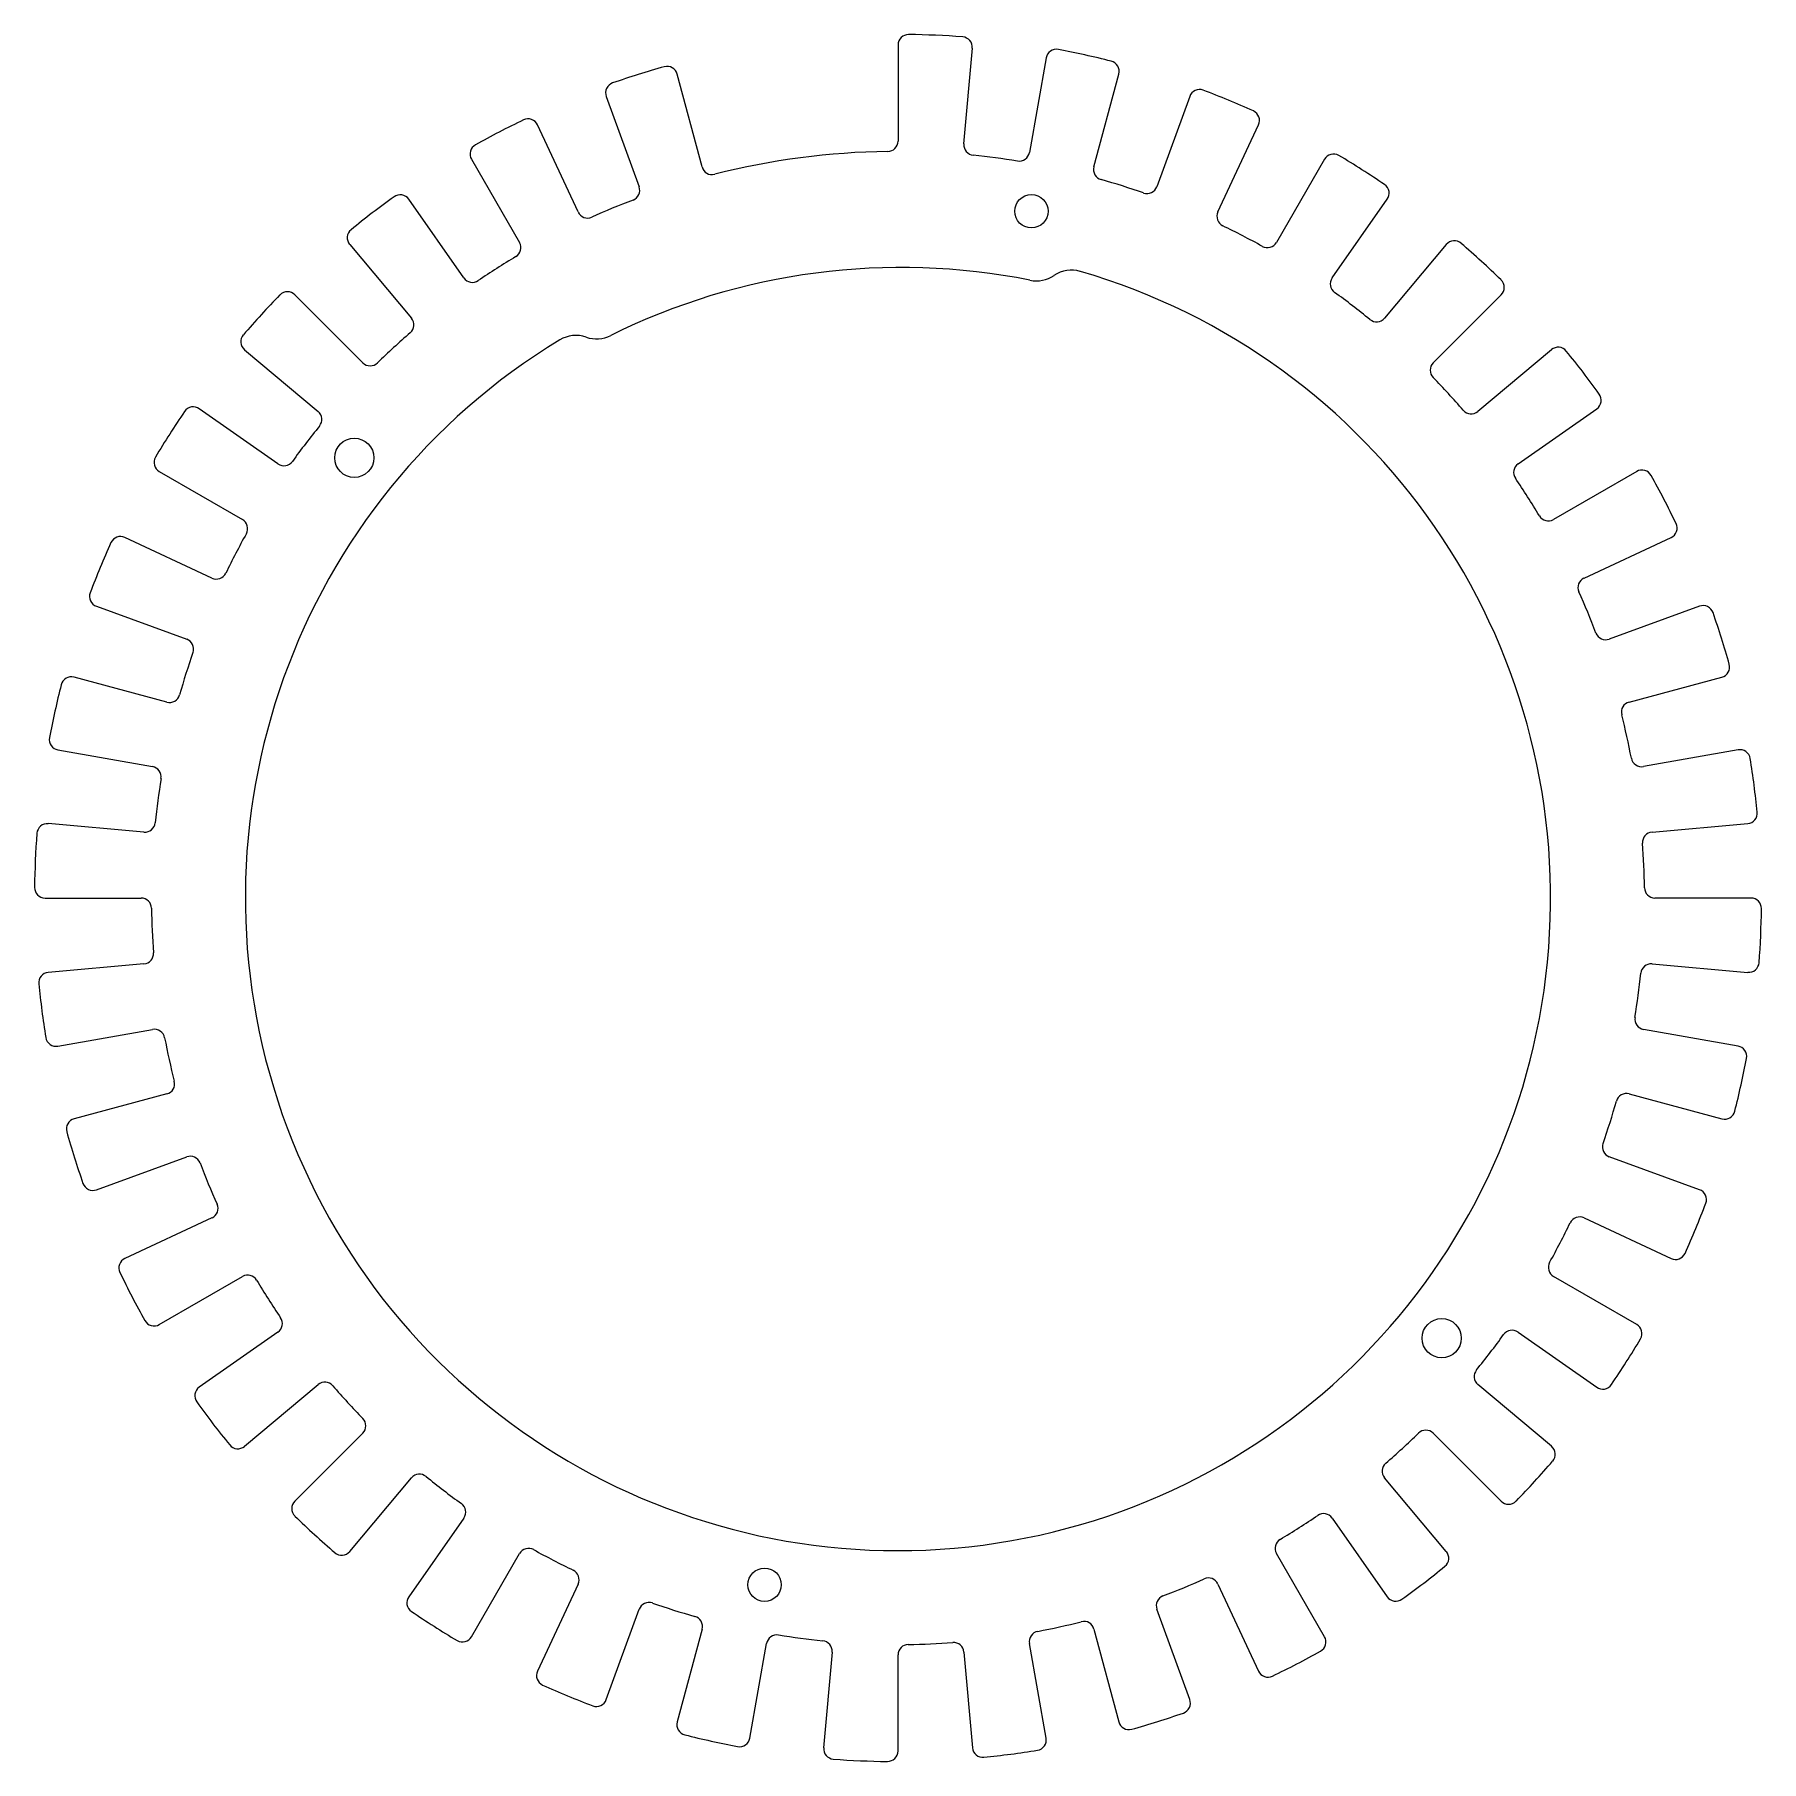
# Model space of a CAD drawing. Extents: x -83 to 83, y -83 to 83.
import ezdxf

# ---------------------------------------------------------------- set-up
doc = ezdxf.new("R2010")
doc.units = 0
doc.layers.get('0').update_dxf_attribs({"linetype": 'CONTINUOUS'})

msp = doc.modelspace()

# ---------------------------------------------------------------- linework, layer by layer
at = {"color": 7, "linetype": 'CONTINUOUS'}
for p, q in [((0, 81.69), (0, 72.49)), ((6.32, 72.22), (7.12, 81.38)), ((14.19, 80.45), (12.59, 71.39)), ((-18.76, 70.02), (-21.14, 78.91)), ((18.76, 70.02), (21.14, 78.91)), ((-27.94, 76.77), (-24.79, 68.12)), ((27.94, 76.77), (24.79, 68.12)), ((-30.64, 65.7), (-34.53, 74.04)), ((30.64, 65.7), (34.53, 74.04)), ((-0.99, 71.49), (-0.99, 71.49)), ((-40.85, 70.75), (-36.25, 62.78)), ((40.85, 70.75), (36.25, 62.78)), ((-41.58, 59.38), (-46.86, 66.92)), ((41.58, 59.38), (46.86, 66.92)), ((-52.51, 62.58), (-46.6, 55.53)), ((52.51, 62.58), (46.6, 55.53)), ((-51.26, 51.26), (-57.77, 57.77)), ((51.26, 51.26), (57.77, 57.77)), ((-62.58, 52.51), (-55.53, 46.6)), ((62.58, 52.51), (55.53, 46.6)), ((-59.38, 41.58), (-66.92, 46.86)), ((59.38, 41.58), (66.92, 46.86)), ((-70.75, 40.85), (-62.78, 36.25)), ((70.75, 40.85), (62.78, 36.25)), ((-65.7, 30.64), (-74.04, 34.53)), ((65.7, 30.64), (74.04, 34.53)), ((-76.77, 27.94), (-68.12, 24.79)), ((76.77, 27.94), (68.12, 24.79)), ((-70.02, 18.76), (-78.91, 21.14)), ((70.02, 18.76), (78.91, 21.14)), ((-80.45, 14.19), (-71.39, 12.59)), ((80.45, 14.19), (71.39, 12.59)), ((-72.22, 6.32), (-81.38, 7.12)), ((72.22, 6.32), (81.38, 7.12)), ((-81.69, 0), (-72.49, 0)), ((81.69, 0), (72.49, 0)), ((-72.22, -6.32), (-81.38, -7.12)), ((72.22, -6.32), (81.38, -7.12)), ((-80.45, -14.19), (-71.39, -12.59)), ((80.45, -14.19), (71.39, -12.59)), ((-70.02, -18.76), (-78.91, -21.14)), ((70.02, -18.76), (78.91, -21.14)), ((-76.77, -27.94), (-68.12, -24.79)), ((76.77, -27.94), (68.12, -24.79)), ((-65.7, -30.64), (-74.04, -34.53)), ((65.7, -30.64), (74.04, -34.53)), ((-70.75, -40.85), (-62.78, -36.25)), ((70.75, -40.85), (62.78, -36.25)), ((-59.38, -41.58), (-66.92, -46.86)), ((59.38, -41.58), (66.92, -46.86)), ((-62.58, -52.51), (-55.53, -46.6)), ((62.58, -52.51), (55.53, -46.6)), ((-51.26, -51.26), (-57.77, -57.77)), ((51.26, -51.26), (57.77, -57.77)), ((-52.51, -62.58), (-46.6, -55.53)), ((52.51, -62.58), (46.6, -55.53)), ((-41.58, -59.38), (-46.86, -66.92)), ((41.58, -59.38), (46.86, -66.92)), ((-40.85, -70.75), (-36.25, -62.78)), ((40.85, -70.75), (36.25, -62.78)), ((-30.64, -65.7), (-34.53, -74.04)), ((30.64, -65.7), (34.53, -74.04)), ((-27.94, -76.77), (-24.79, -68.12)), ((27.94, -76.77), (24.79, -68.12)), ((-18.76, -70.02), (-21.14, -78.91)), ((18.76, -70.02), (21.14, -78.91)), ((-14.19, -80.45), (-12.59, -71.39)), ((-6.32, -72.22), (-7.12, -81.38)), ((0, -81.69), (0, -72.49)), ((6.32, -72.22), (7.12, -81.38)), ((14.19, -80.45), (12.59, -71.39))]:
    msp.add_line(p, q, dxfattribs=at)
for centre, radius in [((12.78, 65.77), 1.6), ((-52.07, 42.16), 1.88), ((52.07, -42.16), 1.88), ((-12.78, -65.77), 1.6)]:
    msp.add_circle(centre, radius, dxfattribs=at)
for centre, radius, start, end in [((1, 81.69), 1, 89.2987, 180), ((0, 0), 82.7, 85.7013, 89.2987), ((6.12, 81.47), 1, 355, 85.7013), ((15.17, 80.28), 1, 79.2987, 170), ((0, 0), 82.7, 75.7013, 79.2987), ((0, 0), 82.7, 105.7013, 109.2987), ((-22.11, 78.65), 1, 15, 105.7013), ((20.18, 79.17), 1, 345, 75.7013), ((-27, 77.11), 1, 109.2987, 200), ((28.88, 76.43), 1, 69.2987, 160), ((0, 0), 82.7, 65.7013, 69.2987), ((0, 0), 82.7, 115.7013, 119.2987), ((-35.43, 73.62), 1, 25, 115.7013), ((33.62, 74.46), 1, 335, 65.7013), ((-39.98, 71.25), 1, 119.2987, 210), ((0, 0), 71.5, 90.7904, 104.2097), ((-1, 72.49), 1, 270.7903, 0), ((7.31, 72.13), 1, 175, 264.2097), ((0, 0), 71.5, 80.7903, 84.2097), ((11.6, 71.57), 1, 260.7903, 350), ((41.71, 70.25), 1, 59.2987, 150), ((-17.8, 70.28), 1, 195, 284.2097), ((19.73, 69.76), 1, 165, 254.2097), ((0, 0), 82.7, 55.7013, 59.2987), ((-25.73, 67.78), 1, 290.7903, 20), ((0, 0), 71.5, 70.7903, 74.2097), ((23.85, 68.46), 1, 250.7903, 340), ((46.04, 67.49), 1, 325, 55.7013), ((0, 0), 82.7, 125.7013, 129.2987), ((-47.68, 66.35), 1, 35, 125.7013), ((0, 0), 71.5, 110.7903, 114.2097), ((-29.73, 66.12), 1, 205, 294.2097), ((31.54, 65.28), 1, 155, 244.2097), ((-51.75, 63.22), 1, 129.2987, 220), ((0, 0), 71.5, 60.7903, 64.2097), ((53.28, 61.94), 1, 49.2987, 140), ((0, 0), 71.5, 120.7903, 124.2097), ((-37.11, 62.28), 1, 300.7903, 30), ((35.38, 63.28), 1, 240.7903, 330), ((0, 0), 82.7, 45.7013, 49.2987), ((0, 0), 62.5, 121.2245, 73.7755), ((0.31, -2.35), 62.74, 78.6709, 116.3291), ((13.26, 62.1), 3, 257.9451, 304.0839), ((16.62, 57.13), 3, 73.7755, 124.0839), ((-58.47, 57.06), 1, 45, 135.7013), ((-40.76, 59.96), 1, 215, 304.2097), ((42.4, 58.81), 1, 145, 234.2097), ((0, 0), 71.5, 50.7903, 54.2097), ((57.06, 58.47), 1, 315, 45.7013), ((0, 0), 82.7, 135.7013, 139.2987), ((-47.36, 54.89), 1, 310.7903, 40), ((45.83, 56.18), 1, 230.7903, 320), ((-61.94, 53.28), 1, 139.2987, 230), ((0, 0), 71.5, 130.7903, 134.2097), ((-30.84, 50.88), 3, 70.9161, 121.2245), ((-28.88, 56.55), 3, 250.9161, 297.0549), ((63.22, 51.75), 1, 39.2987, 130), ((0, 0), 82.7, 35.7013, 39.2987), ((-50.55, 51.97), 1, 225, 314.2097), ((51.97, 50.55), 1, 135, 224.2097), ((0, 0), 71.5, 40.7903, 44.2097), ((66.35, 47.68), 1, 305, 35.7013), ((0, 0), 82.7, 145.7013, 149.2987), ((-67.49, 46.04), 1, 55, 145.7013), ((-56.18, 45.83), 1, 320.7903, 50), ((54.89, 47.36), 1, 220.7903, 310), ((0, 0), 71.5, 140.7903, 144.2097), ((-70.25, 41.71), 1, 149.2987, 240), ((-58.81, 42.4), 1, 235, 324.2097), ((59.96, 40.76), 1, 125, 214.2097), ((0, 0), 71.5, 30.7903, 34.2097), ((71.25, 39.98), 1, 29.2987, 120), ((0, 0), 82.7, 25.7013, 29.2987), ((62.28, 37.11), 1, 210.7903, 300), ((0, 0), 71.5, 150.7903, 154.2097), ((-63.28, 35.38), 1, 330.7903, 60), ((73.62, 35.43), 1, 295, 25.7013), ((0, 0), 82.7, 155.7013, 159.2987), ((-74.46, 33.62), 1, 65, 155.7013), ((-65.28, 31.54), 1, 245, 334.2097), ((66.12, 29.73), 1, 115, 204.2097), ((-76.43, 28.88), 1, 159.2987, 250), ((0, 0), 71.5, 20.7903, 24.2097), ((77.11, 27), 1, 19.2987, 110), ((0, 0), 82.7, 15.7013, 19.2987), ((67.78, 25.73), 1, 200.7903, 290), ((0, 0), 71.5, 160.7903, 164.2097), ((-68.46, 23.85), 1, 340.7903, 70), ((78.65, 22.11), 1, 285, 15.7013), ((0, 0), 82.7, 165.7013, 169.2987), ((-79.17, 20.18), 1, 75, 165.7013), ((-69.76, 19.73), 1, 255, 344.2097), ((70.28, 17.8), 1, 105, 194.2097), ((0, 0), 71.5, 10.7903, 14.2097), ((-80.28, 15.17), 1, 169.2987, 260), ((71.22, 13.57), 1, 190.7903, 280), ((80.63, 13.2), 1, 9.2987, 100), ((0, 0), 82.7, 5.7013, 9.2987), ((-71.57, 11.6), 1, 350.7903, 80), ((0, 0), 71.5, 170.7903, 174.2097), ((-81.47, 6.12), 1, 85, 175.7013), ((-72.13, 7.31), 1, 265, 354.2097), ((81.3, 8.12), 1, 275, 5.7013), ((0, 0), 82.7, 175.7013, 179.2987), ((72.3, 5.32), 1, 95, 184.2097), ((0, 0), 71.5, 0.7903, 4.2097), ((-81.69, 1), 1, 179.2987, 270), ((72.49, 1), 1, 180.7903, 270), ((81.69, -1), 1, 359.2987, 90), ((-72.49, -1), 1, 0.7903, 90), ((0, 0), 71.5, 180.7903, 184.2097), ((0, 0), 82.7, 355.7013, 359.2987), ((-72.3, -5.32), 1, 275, 4.2097), ((72.13, -7.31), 1, 85, 174.2097), ((81.47, -6.12), 1, 265, 355.7013), ((-81.3, -8.12), 1, 95, 185.7013), ((0, 0), 82.7, 185.7013, 189.2987), ((0, 0), 71.5, 350.7903, 354.2097), ((71.57, -11.6), 1, 170.7903, 260), ((-71.22, -13.57), 1, 10.7903, 100), ((-80.63, -13.2), 1, 189.2987, 280), ((0, 0), 71.5, 190.7903, 194.2097), ((80.28, -15.17), 1, 349.2987, 80), ((0, 0), 82.7, 345.7013, 349.2987), ((-70.28, -17.8), 1, 285, 14.2097), ((0, 0), 71.5, 340.7903, 344.2097), ((69.76, -19.73), 1, 75, 164.2097), ((-78.65, -22.11), 1, 105, 195.7013), ((79.17, -20.18), 1, 255, 345.7013), ((0, 0), 82.7, 195.7013, 199.2987), ((-67.78, -25.73), 1, 20.7903, 110), ((68.46, -23.85), 1, 160.7903, 250), ((0, 0), 71.5, 200.7903, 204.2097), ((-77.11, -27), 1, 199.2987, 290), ((76.43, -28.88), 1, 339.2987, 70), ((-66.12, -29.73), 1, 295, 24.2097), ((0, 0), 82.7, 335.7013, 339.2987), ((0, 0), 71.5, 330.7903, 334.2097), ((65.28, -31.54), 1, 65, 154.2097), ((-73.62, -35.43), 1, 115, 205.7013), ((74.46, -33.62), 1, 245, 335.7013), ((0, 0), 82.7, 205.7013, 209.2987), ((-62.28, -37.11), 1, 30.7903, 120), ((63.28, -35.38), 1, 150.7903, 240), ((0, 0), 71.5, 210.7903, 214.2097), ((-71.25, -39.98), 1, 209.2987, 300), ((-59.96, -40.76), 1, 305, 34.2097), ((70.25, -41.71), 1, 329.2987, 60), ((0, 0), 71.5, 320.7903, 324.2097), ((58.81, -42.4), 1, 55, 144.2097), ((0, 0), 82.7, 325.7013, 329.2987), ((56.18, -45.83), 1, 140.7903, 230), ((-66.35, -47.68), 1, 125, 215.7013), ((-54.89, -47.36), 1, 40.7903, 130), ((0, 0), 71.5, 220.7903, 224.2097), ((67.49, -46.04), 1, 235, 325.7013), ((0, 0), 82.7, 215.7013, 219.2987), ((-51.97, -50.55), 1, 315, 44.2097), ((0, 0), 71.5, 310.7903, 314.2097), ((50.55, -51.97), 1, 45, 134.2097), ((-63.22, -51.75), 1, 219.2987, 310), ((61.94, -53.28), 1, 319.2987, 50), ((47.36, -54.89), 1, 130.7903, 220), ((0, 0), 82.7, 315.7013, 319.2987), ((-45.83, -56.18), 1, 50.7903, 140), ((0, 0), 71.5, 230.7903, 234.2097), ((-57.06, -58.47), 1, 135, 225.7013), ((58.47, -57.06), 1, 225, 315.7013), ((0, 0), 82.7, 225.7013, 229.2987), ((-42.4, -58.81), 1, 325, 54.2097), ((0, 0), 71.5, 300.7903, 304.2097), ((40.76, -59.96), 1, 35, 124.2097), ((-53.28, -61.94), 1, 229.2987, 320), ((-35.38, -63.28), 1, 60.7903, 150), ((0, 0), 71.5, 240.7903, 244.2097), ((37.11, -62.28), 1, 120.7903, 210), ((51.75, -63.22), 1, 309.2987, 40), ((-31.54, -65.28), 1, 335, 64.2097), ((0, 0), 82.7, 305.7013, 309.2987), ((0, 0), 71.5, 290.7903, 294.2097), ((29.73, -66.12), 1, 25, 114.2097), ((-46.04, -67.49), 1, 145, 235.7013), ((-23.85, -68.46), 1, 70.7903, 160), ((0, 0), 71.5, 250.7903, 254.2097), ((25.73, -67.78), 1, 110.7903, 200), ((47.68, -66.35), 1, 215, 305.7013), ((0, 0), 82.7, 235.7013, 239.2987), ((-19.73, -69.76), 1, 345, 74.2097), ((0, 0), 71.5, 280.7903, 284.2097), ((17.8, -70.28), 1, 15, 104.2097), ((-41.71, -70.25), 1, 239.2987, 330), ((-11.6, -71.57), 1, 80.7903, 170), ((0, 0), 71.5, 260.7903, 264.2097), ((13.57, -71.22), 1, 100.7903, 190), ((39.98, -71.25), 1, 299.2987, 30), ((-7.31, -72.13), 1, 355, 84.2097), ((1, -72.49), 1, 90.7903, 180), ((0, 0), 71.5, 270.7903, 274.2097), ((5.32, -72.3), 1, 5, 94.2097), ((0, 0), 82.7, 295.7013, 299.2987), ((-33.62, -74.46), 1, 155, 245.7013), ((35.43, -73.62), 1, 205, 295.7013), ((0, 0), 82.7, 245.7013, 249.2987), ((-28.88, -76.43), 1, 249.2987, 340), ((27, -77.11), 1, 289.2987, 20), ((-20.18, -79.17), 1, 165, 255.7013), ((22.11, -78.65), 1, 195, 285.7013), ((0, 0), 82.7, 285.7013, 289.2987), ((0, 0), 82.7, 255.7013, 259.2987), ((-15.17, -80.28), 1, 259.2987, 350), ((13.2, -80.63), 1, 279.2987, 10), ((-6.12, -81.47), 1, 175, 265.7013), ((0, 0), 82.7, 265.7013, 269.2987), ((-1, -81.69), 1, 269.2987, 0), ((8.12, -81.3), 1, 185, 275.7013), ((0, 0), 82.7, 275.7013, 279.2987)]:
    msp.add_arc(centre, radius, start, end, dxfattribs=at)

doc.saveas('drawing.dxf')
